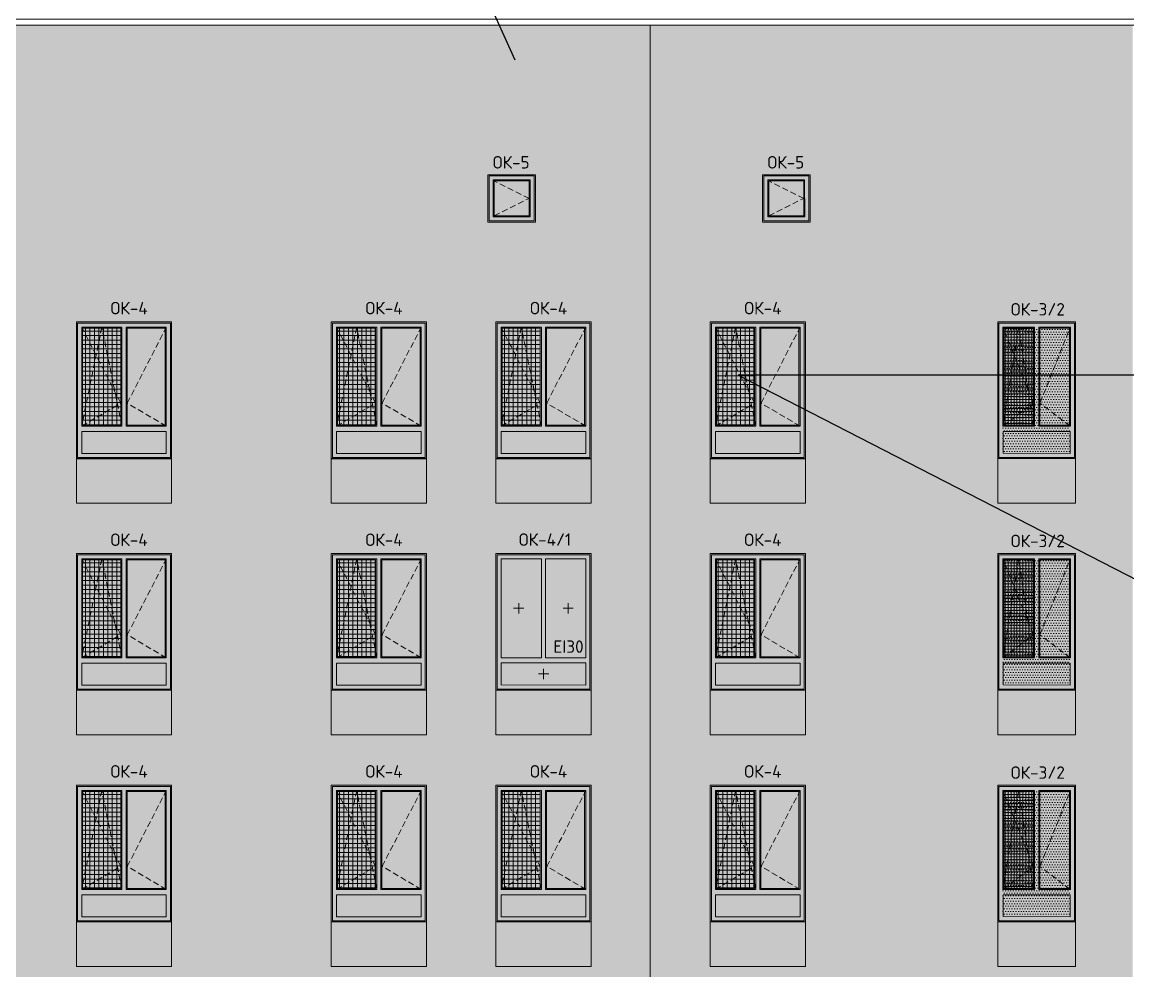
# Model space of a CAD drawing. Header units: millimetres. Extents: x -136099598 to 9192475, y 0 to 779331.
# Drawn here: x -347342 to -328732, y 292529 to 308503 of the extents above; entities that cross this region are included whole.
import ezdxf
from ezdxf import colors
from ezdxf.entities.mleader import LeaderData, LeaderLine
from ezdxf.math import Vec2, Vec3

# ---------------------------------------------------------------- set-up
doc = ezdxf.new("R2010")
doc.units = ezdxf.units.MM
doc.header["$MEASUREMENT"] = 0
doc.linetypes.add('ADSK_Штриховая_ш2 п1', pattern=[3, 2, -1])
doc.layers.get('0').update_dxf_attribs({"color": 250, "lineweight": 9})
for name, color, linetype, lineweight, true_color in [('!_Окно_00_Штрих_Стекло', 7, 'Continuous', 0, 0x737373), ('RAL 000 80 00', 7, 'Continuous', 0, 0xb9b8b6), ('RAL 100 6030', 7, 'Continuous', 0, 0x989057), ('RAL 7016', 7, 'Continuous', 0, 0x383e42), ('RAL 90 10', 7, 'Continuous', 0, 0xf1ece1)]:
    doc.layers.add(name, color=color, linetype=linetype, lineweight=lineweight, true_color=true_color)
for name, color, linetype in [('PDF _0', 7, 'Continuous'), ('PDF _PDF _0', 7, 'Continuous'), ('PDF _Текст', 7, 'Continuous')]:
    doc.layers.add(name, color=color, linetype=linetype)
for name, color, linetype, lineweight in [('АР-Выноски', 5, 'Continuous', 5), ('Подвал', 250, 'ADSK_Штриховая_ш2 п1', 30), ('СТЕНЫ кирпич ЛИДЕР', 250, 'Continuous', 15)]:
    doc.layers.add(name, color=color, linetype=linetype, lineweight=lineweight)
doc.styles.add('ICOCPEUR', font='isocpeur.ttf')
doc.styles.add('PDF ISOCPEUR', font='isocpeur.ttf')

# ---------------------------------------------------------------- blocks, each defined once
blk = doc.blocks.new('A$Cbb492947')
at = {"layer": '!_Окно_00_Штрих_Стекло'}
h = blk.add_hatch(color=256, dxfattribs=at)
h.dxf.hatch_style = 1
h.set_gradient(color1=(70, 92, 124), color2=(219, 225, 235), name='CURVED')
h.paths.add_polyline_path([(1493, 89), (1493, 2213), (90, 2212), (90, 88)])
at = {"layer": 'PDF _PDF _0', "lineweight": 0, "true_color": 0x636466}
h = blk.add_hatch(dxfattribs=at)
h.set_pattern_fill('ANSI37', color=251, scale=600, angle=135)
h.paths.add_polyline_path([(746, 564), (746, 2197), (105, 2196), (105, 563)])
at = {"layer": 'RAL 7016'}
h = blk.add_hatch(color=256, dxfattribs=at)
h.dxf.hatch_style = 1
h.paths.add_polyline_path([(1602, 2301), (0, 2301), (0, 0), (1602, 0)])
h.paths.add_polyline_path([(852, 2196), (1493, 2196), (1493, 564), (852, 563)], flags=16)
h.paths.add_polyline_path([(746, 2196), (746, 564), (105, 563), (105, 2196)], flags=16)
h.paths.add_polyline_path([(1512, 459), (1512, 88), (90, 88), (90, 459)], flags=16)
at = {"layer": 'PDF _0', "linetype": 'ADSK_Штриховая_ш2 п1', "lineweight": 0, "ltscale": 50}
for points in [[(766, 552), (427, 2213), (89, 548), (746, 935), (89, 2213)], [(856, 548), (1114, 548), (1513, 548), (856, 935), (1513, 2213)]]:
    blk.add_lwpolyline(points, dxfattribs=at)
at = {"layer": 'PDF _PDF _0', "lineweight": 0}
for points in [[(0, 0), (1602, 0), (1602, 2301), (0, 2301)], [(20, 20), (1582, 20), (1582, 2281), (20, 2281)], [(89, 548), (766, 548), (766, 2213), (89, 2213)], [(105, 563), (746, 564), (746, 2196), (105, 2196)], [(1513, 548), (836, 548), (836, 2213), (1513, 2213)], [(852, 563), (1493, 564), (1493, 2196), (852, 2196)], [(1512, 88), (90, 88), (90, 459), (1512, 459)]]:
    blk.add_lwpolyline(points, close=True, dxfattribs=at)
at = {"layer": 'PDF _Текст', "lineweight": 0, "insert": (574, 2429), "char_height": 210, "attachment_point": 7, "style": 'PDF ISOCPEUR'}
blk.add_mtext('ОК-4', dxfattribs=at)
blk = doc.blocks.new('A$Cbac6e4b7')
at = {"layer": 'RAL 100 6030'}
h = blk.add_hatch(color=256, dxfattribs=at)
h.dxf.hatch_style = 1
h.paths.add_polyline_path([(1602, 748), (0, 748), (0, 0), (1602, 0)])
at = {"layer": 'СТЕНЫ кирпич ЛИДЕР', "ltscale": 100}
blk.add_lwpolyline([(0, 748), (1602, 748), (1602, 0), (0, 0)], close=True, dxfattribs=at)
blk = doc.blocks.new('A$C62938759')
at = {"layer": '!_Окно_00_Штрих_Стекло'}
h = blk.add_hatch(color=256, dxfattribs=at)
h.dxf.hatch_style = 1
h.set_gradient(color1=(70, 92, 124), color2=(219, 225, 235), name='CURVED')
h.paths.add_polyline_path([(-1095, 513), (-332, 513), (-334, -1151), (-1095, -1151)])
h.paths.add_polyline_path([(499, 513), (-263, 512), (-263, -1151), (499, -1152)])
h.paths.add_polyline_path([(-1094, -1239), (498, -1241), (497, -1611), (-1094, -1609)])
at = {"layer": 'RAL 7016'}
h = blk.add_hatch(color=256, dxfattribs=at)
h.dxf.hatch_style = 1
h.paths.add_polyline_path([(503, 601), (-1099, 601), (-1099, -1700), (503, -1700)])
h.paths.add_polyline_path([(-262, 513), (415, 513), (413, -1151), (-264, -1152)], flags=16)
h.paths.add_polyline_path([(-333, 513), (-333, -1151), (-1010, -1151), (-1010, 513)], flags=16)
h.paths.add_polyline_path([(413, -1241), (413, -1610), (-1009, -1609), (-1009, -1239)], flags=16)
at = {"layer": 'PDF _PDF _0', "lineweight": 0}
for p, q in [((-800, -319), (-628, -319)), ((-714, -233), (-714, -405)), ((32, -319), (204, -319)), ((118, -233), (118, -405)), ((-383, -1425), (-210, -1425)), ((-297, -1339), (-297, -1511))]:
    blk.add_line(p, q, dxfattribs=at)
for points in [[(-1099, -1700), (503, -1700), (503, 601), (-1099, 601)], [(-1079, -1680), (483, -1680), (483, 581), (-1079, 581)], [(-1010, -1151), (-333, -1151), (-333, 513), (-1010, 513)], [(414, -1151), (-263, -1151), (-263, 513), (414, 513)], [(413, -1612), (-1009, -1608), (-1009, -1240), (413, -1240)]]:
    blk.add_lwpolyline(points, close=True, dxfattribs=at)
at = {"layer": 'PDF _Текст', "lineweight": 0, "insert": (-713, 732), "char_height": 210, "attachment_point": 7, "style": 'PDF ISOCPEUR'}
blk.add_mtext('ОК-4/1', dxfattribs=at)
at = {"layer": 'PDF _Текст', "color": 1, "lineweight": 0, "insert": (-132, -1069), "char_height": 210, "attachment_point": 7, "style": 'PDF ISOCPEUR'}
blk.add_mtext('EI30', dxfattribs=at)
blk = doc.blocks.new('A$C3735e77a')
at = {"layer": 'RAL 100 6030'}
h = blk.add_hatch(color=256, dxfattribs=at)
h.dxf.hatch_style = 1
h.paths.add_polyline_path([(1312, 0), (0, 0), (0, -748), (1312, -748)])
at = {"layer": 'СТЕНЫ кирпич ЛИДЕР', "ltscale": 100}
blk.add_lwpolyline([(0, 0), (1312, 0), (1312, -748), (0, -748)], close=True, dxfattribs=at)
blk = doc.blocks.new('A$C51732155')
at = {"layer": '!_Окно_00_Штрих_Стекло'}
h = blk.add_hatch(color=256, dxfattribs=at)
h.dxf.hatch_style = 1
h.set_gradient(color1=(70, 92, 124), color2=(219, 225, 235), name='CURVED')
h.paths.add_polyline_path([(104, 106), (693, 106), (693, 695), (104, 695)])
at = {"layer": 'RAL 7016', "ltscale": 100, "transparency": 33554687}
h = blk.add_hatch(color=256, dxfattribs=at)
h.dxf.hatch_style = 1
h.paths.add_polyline_path([(798, 798), (0, 798), (0, 0), (798, 0)])
h.paths.add_polyline_path([(693, 695), (693, 106), (104, 106), (104, 695)], flags=16)
at = {"layer": 'PDF _0', "lineweight": 0}
blk.add_lwpolyline([(89, 710), (708, 710), (709, 92), (89, 92)], close=True, dxfattribs=at)
at = {"layer": 'PDF _0', "linetype": 'ADSK_Штриховая_ш2 п1', "lineweight": 0, "ltscale": 50}
blk.add_lwpolyline([(104, 106), (693, 401), (104, 695)], dxfattribs=at)
at = {"layer": 'PDF _PDF _0', "lineweight": 0}
for points in [[(0, 0), (798, 0), (798, 798), (0, 798)], [(20, 20), (778, 20), (778, 778), (20, 778)], [(693, 106), (104, 106), (104, 695), (693, 695)]]:
    blk.add_lwpolyline(points, close=True, dxfattribs=at)
at = {"layer": 'PDF _Текст', "lineweight": 0, "insert": (81, 902), "char_height": 210, "attachment_point": 7, "style": 'PDF ISOCPEUR'}
blk.add_mtext('ОК-5', dxfattribs=at)
blk = doc.blocks.new('A$C3f7f453c')
at = {"layer": '!_Окно_00_Штрих_Стекло'}
h = blk.add_hatch(color=256, dxfattribs=at)
h.dxf.hatch_style = 1
h.set_gradient(color1=(70, 92, 124), color2=(219, 225, 235), name='CURVED')
h.paths.add_polyline_path([(1223, 2197), (90, 2196), (88, 89), (1222, 90)])
h = blk.add_hatch()
h.set_pattern_fill('DOTS', color=256, scale=700)
h.set_pattern_definition([(0, (189944.5, -282002), (21.875, 43.75), [0, -43.75])])
h.paths.add_polyline_path([(1223, 2214), (89, 2213), (87, 89), (1221, 90)])
at = {"layer": 'PDF _PDF _0', "lineweight": 0, "true_color": 0x636466}
h = blk.add_hatch(dxfattribs=at)
h.set_pattern_fill('ANSI37', color=251, scale=400, angle=135)
h.set_pattern_definition([(180, (218351.506, -518452.42), (-4e-15, -50), []), (270, (218351.506, -518452.42), (50, -1e-14), [])])
h.paths.add_polyline_path([(601, 564), (601, 2197), (105, 2196), (105, 563)])
at = {"layer": 'RAL 7016'}
h = blk.add_hatch(color=256, dxfattribs=at)
h.dxf.hatch_style = 1
h.paths.add_polyline_path([(1312, 2301), (0, 2301), (0, 0), (1312, 0)])
h.paths.add_polyline_path([(707, 2196), (1207, 2196), (1208, 564), (707, 563)], flags=16)
h.paths.add_polyline_path([(601, 2196), (601, 564), (105, 564), (105, 2196)], flags=16)
h.paths.add_polyline_path([(1222, 458), (1222, 89), (90, 91), (90, 460)], flags=16)
at = {"layer": 'PDF _0', "linetype": 'ADSK_Штриховая_ш2 п1', "lineweight": 0, "ltscale": 50}
for points in [[(601, 548), (355, 2213), (89, 548), (601, 935), (89, 2213)], [(711, 548), (969, 548), (1223, 548), (711, 935), (1223, 2213)]]:
    blk.add_lwpolyline(points, dxfattribs=at)
at = {"layer": 'PDF _PDF _0', "lineweight": 0}
for points in [[(0, 0), (1312, 0), (1312, 2301), (0, 2301)], [(20, 18), (1292, 18), (1292, 2281), (20, 2281)], [(89, 548), (621, 548), (621, 2213), (89, 2213)], [(105, 563), (601, 564), (601, 2197), (105, 2196)], [(1223, 548), (691, 548), (691, 2213), (1223, 2213)], [(707, 563), (1208, 564), (1208, 2197), (707, 2196)], [(1222, 88), (90, 92), (90, 459), (1222, 459)]]:
    blk.add_lwpolyline(points, close=True, dxfattribs=at)
at = {"layer": 'PDF _Текст', "lineweight": 0, "insert": (220, 2409), "char_height": 210, "attachment_point": 7, "style": 'PDF ISOCPEUR'}
blk.add_mtext('ОК-3/2', dxfattribs=at)

msp = doc.modelspace()

# ---------------------------------------------------------------- hatches: boundary and pattern name
at = {"layer": 'RAL 000 80 00'}
h = msp.add_hatch(color=256, dxfattribs=at)
h.dxf.hatch_style = 1
h.paths.add_polyline_path([(-328651.9, 308453.6), (-336772, 308453.6), (-336772, 288804.9), (-328652.1, 288804.9)])
at = {"layer": 'RAL 100 6030'}
h = msp.add_hatch(color=256, dxfattribs=at)
h.dxf.hatch_style = 1
h.paths.add_polyline_path([(-329612, 293353.6), (-330923.5, 293353.6), (-330923.5, 292605.1), (-329612, 292605.1)])
at = {"layer": 'RAL 90 10', "ltscale": 100, "transparency": 33554687}
h = msp.add_hatch(color=256, dxfattribs=at)
h.dxf.hatch_style = 1
h.paths.add_polyline_path([(-336771.9, 308453.6), (-350192, 308453.6), (-350192, 288804.9), (-336772, 288804.9)])

# ---------------------------------------------------------------- linework, layer by layer
at = {"ltscale": 150}
msp.add_lwpolyline([(-350192, 308553.5), (-281256.6, 308553.5), (-281256.6, 308453.6), (-350192, 308453.6)], close=True, dxfattribs=at)
at = {"layer": 'СТЕНЫ кирпич ЛИДЕР', "ltscale": 100}
for p, q in [((-350192, 308453.6), (-281257, 308453.6)), ((-336772, 288472.9, 1.7), (-336772, 308453.6))]:
    msp.add_line(p, q, dxfattribs=at)
msp.add_lwpolyline([(-330923.5, 293353.6), (-329612, 293353.6), (-329612, 292605.1), (-330923.5, 292605.1)], close=True, dxfattribs=at)

# ---------------------------------------------------------------- block references
at = {"ltscale": 150}
for name, p in [('A$C3f7f453c', (-330923.5, 301153.6)), ('A$C3735e77a', (-330923.5, 301153.6)), ('A$C62938759', (-338269.7, 298953.3)), ('A$C3f7f453c', (-330923.5, 297253.6)), ('A$C3735e77a', (-330923.5, 297253.6)), ('A$C3f7f453c', (-330923.5, 293353.6))]:
    msp.add_blockref(name, p, dxfattribs=at)
at = {"layer": 'Подвал', "ltscale": 150}
for name, p in [('A$C51732155', (-339502.3, 305135.4)), ('A$C51732155', (-334880, 305135.4)), ('A$Cbb492947', (-346428.5, 301153.6)), ('A$Cbb492947', (-342138.5, 301153.6)), ('A$Cbb492947', (-339368.5, 301153.6)), ('A$Cbb492947', (-335762, 301153.6)), ('A$Cbac6e4b7', (-346428.5, 300405.1)), ('A$Cbac6e4b7', (-342138.5, 300405.1)), ('A$Cbac6e4b7', (-339368.5, 300405.1)), ('A$Cbac6e4b7', (-335762, 300405.1)), ('A$Cbb492947', (-346428.5, 297253.6)), ('A$Cbb492947', (-342138.5, 297253.6)), ('A$Cbb492947', (-335762, 297253.6)), ('A$Cbac6e4b7', (-346428.5, 296505.1)), ('A$Cbac6e4b7', (-342138.5, 296505.1)), ('A$Cbac6e4b7', (-339368.5, 296505.1)), ('A$Cbac6e4b7', (-335762, 296505.1)), ('A$Cbb492947', (-346428.5, 293353.6)), ('A$Cbb492947', (-342138.5, 293353.6)), ('A$Cbb492947', (-339368.5, 293353.6)), ('A$Cbb492947', (-335762, 293353.6)), ('A$Cbac6e4b7', (-346428.5, 292605.1)), ('A$Cbac6e4b7', (-342138.5, 292605.1)), ('A$Cbac6e4b7', (-339368.5, 292605.1)), ('A$Cbac6e4b7', (-335762, 292605.1))]:
    msp.add_blockref(name, p, dxfattribs=at)

# ---------------------------------------------------------------- leaders
at = {"layer": 'АР-Выноски'}
ml = msp.add_multileader_mtext('Standard', dxfattribs=at)
ml.set_content('\\A1;Очистка фасада от окрасочного слоя, очистка межблочных швов от штукатурки и герметика, заделка трещин. Локальная обработка фасада антисептическими составами типа Картоцид-компаунд. Просушка стен на участках замачивания. Устройство Системы фасадной композиционная "BAUMIT Mineral" c наружным штукатурным слоем, теплоизоляционным слоем из минераловатных плит Rockwool Фасад БАТТС, (плотностью - 128 кг/м3), переменной толщиной - 100-200 мм (в 1 слой), декоративно-минеральным слоем и последующим окрашиванием высокопаропроницаемой самоочищающейся фасадной силикатной краской в 2 слоя по подготовленной поверхности. ', color=256, style='ICOCPEUR')
ml.set_leader_properties(color=256)
ml.build(insert=Vec2(0, 0))
ml.multileader.update_dxf_attribs({"text_left_attachment_type": 6, "text_right_attachment_type": 6, "dogleg_length": 100, "arrow_head_size": 250})
ctx = ml.context
ctx.base_point, ctx.char_height, ctx.arrow_head_size, ctx.landing_gap_size, ctx.plane_origin = Vec3(-356035.2, 312941.5), 250, 250, 25, Vec3(-338571.6, 311898)
ctx.left_attachment, ctx.right_attachment = 6, 6
notes = []
notes.append((ctx, [(0, (1, 1, 0), (-341335.2, 312941.5), (-1, 0), 100, [(0, [(-338944, 307634.6)], 0, [])])]))
ctx.mtext.insert, ctx.mtext.width, ctx.mtext.flow_direction = Vec3(-356116.5, 313266.5), 14727.298, 5
ml = msp.add_multileader_mtext('Standard', dxfattribs=at)
ml.set_content('\\A1;Установка маскитных сеток на поворотно-откидные створки, в весенний, летний и осенний период.', color=256, style='ICOCPEUR')
ml.set_leader_properties()
ml.build(insert=Vec2(0, 0))
ml.multileader.update_dxf_attribs({"text_left_attachment_type": 6, "text_right_attachment_type": 6, "dogleg_length": 100, "arrow_head_size": 250})
ctx = ml.context
ctx.base_point, ctx.char_height, ctx.arrow_head_size, ctx.landing_gap_size, ctx.plane_origin = Vec3(-324980.7, 312767.7), 250, 250, 25, Vec3(-318145.6, 312318.7)
ctx.left_attachment, ctx.right_attachment = 6, 6
notes.append((ctx, [(1, (1, 1, 0), (-325080.7, 312767.7), (1, 0), 100, [(2, [(-323477.7, 302557.3), (-335288.4, 302557.3), (-328347.1, 298991.8)], 0, [])])]))
ctx.mtext.insert, ctx.mtext.width, ctx.mtext.defined_height, ctx.mtext.flow_direction = Vec3(-324955.7, 313092.7), 7622.924, 230, 5
for ctx, leaders in notes:
    for number, flags, end, landing, length, lines in leaders:
        leader = LeaderData()
        leader.index, (leader.has_last_leader_line, leader.has_dogleg_vector, leader.attachment_direction) = number, flags
        leader.last_leader_point, leader.dogleg_vector, leader.dogleg_length = Vec3(end), Vec3(landing), length
        for number, points, colour, breaks in lines:
            line = LeaderLine()
            line.index, line.vertices, line.color, line.breaks = number, Vec3.list(points), colors.encode_raw_color(colour), breaks
            leader.lines.append(line)
        ctx.leaders.append(leader)

doc.saveas('drawing.dxf')
